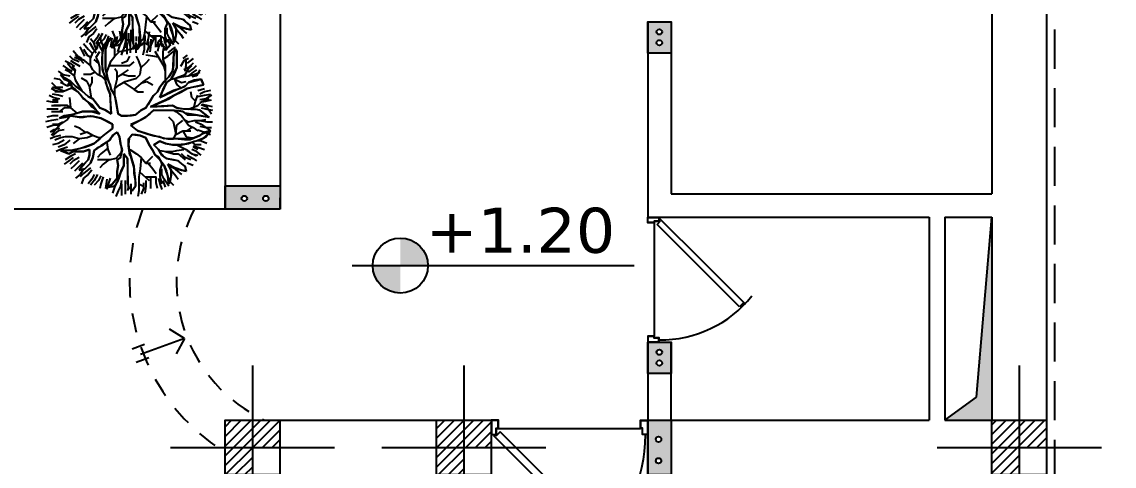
# Model space of a CAD drawing. Header units: inches. Extents: x -1482 to -895, y -39 to 122.
# Drawn here: x -1139.88 to -1132.9, y 69.95 to 72.8 of the extents above; entities that cross this region are included whole.
import ezdxf
from ezdxf.enums import TextEntityAlignment as Align

# ---------------------------------------------------------------- set-up
doc = ezdxf.new("R2010")
doc.units = ezdxf.units.IN
doc.header["$MEASUREMENT"] = 0
doc.header["$PDMODE"] = 3
doc.linetypes.add('DASHED2', pattern=[0.375, 0.25, -0.125])
doc.linetypes.add('SOLID_LINE', pattern=[0])
doc.layers.get('Defpoints').update_dxf_attribs({"lineweight": 15})
for name, color, linetype in [('axe', 150, 'Continuous'), ('fur', 22, 'Continuous'), ('GRADIANT', 251, 'Continuous')]:
    doc.layers.add(name, color=color, linetype=linetype)
doc.styles.add('COLI', font='TIMES.TTF', dxfattribs={"height": 0.25})
doc.styles.get("Standard").update_dxf_attribs({"font": 'verdana.TTF'})
doc.dimstyles.new('111', dxfattribs={"dimscale": 0, "dimtxt": 0.2, "dimasz": 0.1, "dimexe": 0.2, "dimexo": 0.5, "dimgap": 0.1, "dimtad": 1, "dimlfac": 1, "dimzin": 0, "dimdsep": 46, "dimtxsty": 'COLI', "dimblk1": 'OPEN30', "dimblk2": 'OPEN30', "dimsah": 1, "dimcen": 0, "dimse1": 1, "dimse2": 1, "dimclrd": 252, "dimclre": 1, "dimclrt": 1, "dimadec": 0, "dimazin": 0, "dimtfac": 0.5, "dimtix": 1, "dimtofl": 0, "dimtmove": 2, "dimatfit": 3, "dimldrblk": 'OPEN30', "dimfxl": 1, "dimtolj": 1, "dimtzin": 0, "dimlwd": 5, "dimarcsym": 0})

# ---------------------------------------------------------------- blocks, each defined once
blk = doc.blocks.new('DR10045K')
at = {"layer": 'fur', "color": 227}
blk.add_line((-0.0481, -0.0545), (-0.9919, -0.0545), dxfattribs=at)
at = {"layer": 'fur', "color": 227, "linetype": 'Continuous'}
for p, q in [((-0.4028, -0.4202), (-0.0603, -0.0777)), ((-0.0143, -0.1017), (-0.3678, -0.4552)), ((-0.0603, -0.0777), (-0.0314, -0.1067)), ((-0.031, -0.107), (-0.02, -0.096)), ((-0.02, -0.096), (-0.0143, -0.1017)), ((-0.7454, -0.7628), (-0.4028, -0.4202)), ((-0.3678, -0.4552), (-0.7214, -0.8088)), ((-0.716, -0.7921), (-0.7454, -0.7628)), ((-0.7271, -0.8031), (-0.716, -0.7921)), ((-0.7214, -0.8088), (-0.7271, -0.8031))]:
    blk.add_line(p, q, dxfattribs=at)
for points in [[(-0.9919, -0.0545), (-0.9919, 0), (-1.04, 0), (-1.04, -0.096), (-1.0044, -0.096), (-1.0044, -0.0545)], [(-0.0481, -0.0545), (-0.0481, 0), (0, 0), (0, -0.096), (-0.0356, -0.096), (-0.0356, -0.0545)], [(-0.9939, -0.0525), (-0.9939, -0.002), (-1.038, -0.002), (-1.038, -0.094), (-1.0064, -0.094), (-1.0064, -0.0525)], [(-0.0461, -0.0525), (-0.0461, -0.002), (-0.002, -0.002), (-0.002, -0.094), (-0.0336, -0.094), (-0.0336, -0.0525)]]:
    blk.add_lwpolyline(points, close=True, dxfattribs=at)
at = {"layer": 'fur', "color": 227}
blk.add_arc((-0.0497, -0.1055), 0.9725, 179.43894, 231.41438, dxfattribs=at)
blk = doc.blocks.new('*X10')
at = {"color": 0, "linetype": 'SOLID_LINE'}
for p, q in [((-0.943671, 2.024422), (-0.788408, 2.086501)), ((-0.788408, 2.086501), (-0.695249, 1.651947)), ((-0.105246, 1.993382), (0.090901, 2.242167)), ((0.090901, 2.242167), (0.050018, 2.024422)), ((0.46923, 2.195139), (0.531336, 2.210659)), ((0.531336, 2.055461), (0.46923, 2.195139)), ((0.531336, 2.210659), (0.655547, 2.070981)), ((0.655547, 2.070981), (0.717653, 1.915783)), ((-0.850513, 1.682986), (-0.943671, 2.024422)), ((-0.136299, 1.745065), (-0.120773, 1.915783)), ((-0.120773, 1.915783), (-0.105246, 1.993382)), ((0.018965, 1.869224), (-0.027614, 1.589868)), ((0.050018, 2.024422), (0.018965, 1.869224)), ((0.577915, 1.993382), (0.531336, 2.055461)), ((0.640021, 1.838184), (0.577915, 1.993382)), ((0.68713, 1.724685), (0.640021, 1.838184)), ((0.717653, 1.915783), (0.764232, 1.760585)), ((-0.757355, 1.589868), (-0.850513, 1.682986)), ((-0.726302, 1.527788), (-0.757355, 1.589868)), ((-0.664196, 1.372591), (-0.726302, 1.527788)), ((-0.695249, 1.651947), (-0.508932, 1.310511)), ((-0.151825, 1.465709), (-0.136299, 1.745065)), ((-0.074193, 1.527789), (-0.08972, 1.41915)), ((-0.027614, 1.589868), (-0.074193, 1.527789)), ((0.671073, 1.40363), (0.68713, 1.57844)), ((0.68713, 1.57844), (0.68713, 1.724685)), ((0.764232, 1.760585), (0.810811, 1.589868)), ((0.810811, 1.589868), (0.826338, 1.372591)), ((1.249611, 1.409696), (1.338708, 1.496749)), ((1.338708, 1.496749), (1.41634, 1.589868)), ((1.41634, 1.589868), (1.540552, 1.620907)), ((1.509499, 1.496749), (1.452104, 1.319699)), ((1.540552, 1.620907), (1.509499, 1.496749)), ((-1.688938, 1.310511), (-1.719991, 1.372591)), ((-1.719991, 1.372591), (-1.254199, 1.372591)), ((-1.533674, 1.279472), (-1.688938, 1.310511)), ((-1.266828, 1.269581), (-1.533674, 1.279472)), ((-1.161041, 1.248432), (-1.266828, 1.269581)), ((-1.254199, 1.372591), (-1.090309, 1.297199)), ((-1.005777, 1.155313), (-1.161041, 1.248432)), ((-1.090309, 1.297199), (-0.943671, 1.217393)), ((-0.943671, 1.217393), (-0.850513, 1.093234)), ((-0.446827, 0.906997), (-0.664196, 1.372591)), ((-0.508932, 1.310511), (-0.372516, 1.05648)), ((-0.229457, 1.248432), (-0.167352, 1.372591)), ((-0.217174, 1.015138), (-0.229457, 1.248432)), ((-0.167352, 1.372591), (-0.151825, 1.465709)), ((-0.08972, 1.41915), (-0.105246, 0.751799)), ((0.653381, 1.240951), (0.671073, 1.40363)), ((0.655547, 1.031155), (0.653381, 1.240951)), ((0.826338, 1.248432), (0.795285, 1.062195)), ((0.826338, 1.372591), (0.826338, 1.248432)), ((1.198971, 1.093234), (1.230024, 1.279472)), ((1.230024, 1.279472), (1.249611, 1.409696)), ((1.452104, 1.319699), (1.354235, 1.124274)), ((1.354235, 1.124274), (1.509499, 1.217393)), ((1.509499, 1.217393), (1.643348, 1.217393)), ((1.643348, 1.217393), (1.788974, 1.186353)), ((1.788974, 1.186353), (1.882132, 1.155313)), ((-0.943672, 1.093234), (-1.005777, 1.155313)), ((-0.803934, 0.969076), (-0.943672, 1.093234)), ((-0.850513, 1.093234), (-0.586564, 0.969076)), ((-0.726302, 0.906997), (-0.803934, 0.969076)), ((-0.602091, 0.844918), (-0.726302, 0.906997)), ((-0.586564, 0.969076), (-0.446827, 0.906997)), ((-0.372516, 1.05648), (-0.291417, 0.87119)), ((-0.198405, 0.65868), (-0.217174, 1.015138)), ((0.581691, 0.755292), (0.608383, 0.903463)), ((0.608383, 0.903463), (0.655547, 1.031155)), ((0.795285, 1.062195), (0.733179, 0.906997)), ((0.733179, 0.906997), (0.826338, 0.751799)), ((0.950549, 0.875957), (1.028181, 0.922517)), ((1.028181, 0.922517), (1.152392, 1.031155)), ((1.152392, 1.031155), (1.198971, 1.093234)), ((1.307656, 0.969076), (1.159614, 0.880964)), ((1.385288, 1.031155), (1.307656, 0.969076)), ((1.542101, 1.083457), (1.385288, 1.031155)), ((1.664763, 1.124274), (1.542101, 1.083457)), ((1.773448, 1.139794), (1.664763, 1.124274)), ((1.882132, 1.155313), (1.773448, 1.139794)), ((-0.498587, 0.741458), (-0.602091, 0.844918)), ((-0.369195, 0.65868), (-0.498587, 0.741458)), ((-0.294976, 0.616288), (-0.369195, 0.65868)), ((-0.167352, 0.534522), (-0.294976, 0.616288)), ((-0.291417, 0.87119), (-0.198405, 0.65868)), ((-0.105246, 0.751799), (-0.012088, 0.64316)), ((-0.012088, 0.64316), (0.084604, 0.527963)), ((0.488504, 0.433195), (0.536823, 0.59419)), ((0.536823, 0.59419), (0.581691, 0.755292)), ((0.826338, 0.627641), (0.640021, 0.534522)), ((0.826338, 0.751799), (0.888443, 0.813878)), ((0.981601, 0.720759), (0.826338, 0.627641)), ((0.888443, 0.813878), (0.950549, 0.875957)), ((1.105813, 0.782839), (0.981601, 0.720759)), ((1.159614, 0.880964), (1.105813, 0.782839)), ((-0.105246, 0.410364), (-0.167352, 0.534522)), ((-0.043141, 0.332765), (-0.105246, 0.410364)), ((0.018965, 0.255166), (-0.043141, 0.332765)), ((0.084604, 0.527963), (0.170241, 0.36899)), ((0.170241, 0.36899), (0.282144, 0.127239)), ((0.376072, 0.224126), (0.453704, 0.317245)), ((0.453704, 0.317245), (0.488504, 0.433195)), ((0.577915, 0.379324), (0.562389, 0.270686)), ((0.640021, 0.534522), (0.577915, 0.379324)), ((0.034491, 0.146527), (0.018965, 0.255166)), ((0.050018, 0.037889), (0.034491, 0.146527)), ((0.050018, -0.117309), (0.050018, 0.037889)), ((0.282144, 0.127239), (0.376072, 0.224126)), ((0.562389, 0.270686), (0.546862, 0.162047)), ((0.546862, 0.162047), (0.655161, 0.080858)), ((0.655161, 0.080858), (0.810876, 0.068928)), ((0.810876, 0.068928), (0.981601, 0.084448)), ((0.981601, 0.084448), (1.261076, 0.162047)), ((1.198971, 0.037889), (1.07476, -0.05523)), ((1.812092, 0.059742), (1.198971, 0.037889)), ((1.261076, 0.162047), (1.409065, 0.211356)), ((1.409065, 0.211356), (1.525025, 0.224126)), ((1.525025, 0.224126), (1.695816, 0.239646)), ((1.695816, 0.239646), (1.866606, 0.255166)), ((1.975291, 0.068928), (1.812092, 0.059742)), ((1.866606, 0.255166), (1.944238, 0.255166)), ((1.944238, 0.255166), (2.068449, 0.162047)), ((2.068449, 0.162047), (1.975291, 0.068928)), ((-0.483118, -0.298709), (-0.311953, -0.266629)), ((-0.311953, -0.266629), (-0.097316, -0.226401)), ((-0.097316, -0.226401), (-0.012088, -0.210428)), ((-0.012088, -0.210428), (0.050018, -0.117309)), ((0.608968, -0.179388), (0.484757, -0.241468)), ((0.484757, -0.241468), (0.531336, -0.303547)), ((0.795285, -0.148349), (0.608968, -0.179388)), ((0.968371, -0.097753), (0.795285, -0.148349)), ((1.167918, -0.148349), (0.968371, -0.097753)), ((1.07476, -0.05523), (1.385288, -0.05523)), ((1.230024, -0.241468), (1.167918, -0.148349)), ((1.385288, -0.210428), (1.230024, -0.241468)), ((1.385288, -0.05523), (1.587131, -0.148349)), ((1.540552, -0.241468), (1.385288, -0.210428)), ((1.726868, -0.241468), (1.540552, -0.241468)), ((1.587131, -0.148349), (1.726868, -0.194908)), ((1.726868, -0.194908), (1.866606, -0.256987)), ((1.882132, -0.365626), (1.726868, -0.241468)), ((1.866606, -0.256987), (1.944238, -0.303547)), ((-2.061572, -0.396665), (-1.937361, -0.489784)), ((-1.968414, -0.520824), (-2.061572, -0.396665)), ((-1.844202, -0.613943), (-1.968414, -0.520824)), ((-1.937361, -0.489784), (-1.751044, -0.551863)), ((-1.751044, -0.551863), (-1.223147, -0.551863)), ((-1.223147, -0.551863), (-1.067883, -0.520824)), ((-1.052356, -0.582903), (-1.20762, -0.629462)), ((-1.067883, -0.520824), (-0.943671, -0.489784)), ((-0.912619, -0.551863), (-1.052356, -0.582903)), ((-0.943671, -0.489784), (-0.86604, -0.458745)), ((-0.695249, -0.489784), (-0.912619, -0.551863)), ((-0.86604, -0.458745), (-0.788408, -0.427705)), ((-0.788408, -0.427705), (-0.664196, -0.396665)), ((-0.539985, -0.427705), (-0.695249, -0.489784)), ((-0.664196, -0.396665), (-0.483118, -0.298709)), ((-0.213931, -0.412185), (-0.539985, -0.427705)), ((-0.012088, -0.396665), (-0.213931, -0.412185)), ((-0.167352, -0.707061), (-0.114013, -0.57377)), ((-0.114013, -0.57377), (-0.012088, -0.396665)), ((0.189755, -0.520824), (0.112123, -0.676022)), ((0.267387, -0.365626), (0.189755, -0.520824)), ((0.391598, -0.365626), (0.267387, -0.365626)), ((0.484757, -0.489784), (0.391598, -0.365626)), ((0.624494, -0.660502), (0.484757, -0.489784)), ((0.531336, -0.303547), (0.640021, -0.396665)), ((0.640021, -0.396665), (0.723499, -0.45975)), ((0.723499, -0.45975), (0.859774, -0.680787)), ((1.975291, -0.489784), (1.882132, -0.365626)), ((1.944238, -0.303547), (1.975291, -0.489784)), ((-1.688938, -0.629462), (-1.844202, -0.613943)), ((-1.440516, -0.644982), (-1.688938, -0.629462)), ((-1.20762, -0.629462), (-1.440516, -0.644982)), ((-0.415774, -0.893299), (-0.291563, -0.80018)), ((-0.291563, -0.80018), (-0.167352, -0.707061)), ((-0.109208, -0.805459), (-0.257838, -0.918975)), ((-0.012088, -0.707061), (-0.109208, -0.805459)), ((-0.074193, -0.924338), (-0.012088, -0.707061)), ((0.112123, -0.676022), (0.065544, -0.877779)), ((0.065544, -0.877779), (0.065544, -1.048497)), ((0.698403, -0.741209), (0.624494, -0.660502)), ((0.795285, -0.862259), (0.698403, -0.741209)), ((0.826337, -0.939858), (0.795285, -0.862259)), ((0.859774, -0.680787), (0.981601, -0.862259)), ((0.981601, -0.862259), (1.167918, -0.893299)), ((-0.616372, -1.183577), (-0.47788, -1.017457)), ((-0.47788, -1.017457), (-0.415774, -0.893299)), ((-0.357332, -1.063726), (-0.47788, -1.188175)), ((-0.257838, -0.918975), (-0.357332, -1.063726)), ((-0.074193, -1.172655), (-0.074193, -0.924338)), ((-0.043141, -1.265774), (-0.074193, -1.172655)), ((0.065544, -1.048497), (0.08107, -1.265774)), ((0.888443, -1.110576), (0.826337, -0.939858)), ((0.950549, -1.358892), (0.888443, -1.110576)), ((1.105813, -0.986417), (0.950549, -0.986417)), ((0.950549, -0.986417), (1.012654, -1.141615)), ((1.012654, -1.141615), (1.012654, -1.420972)), ((1.230024, -1.017457), (1.105813, -0.986417)), ((1.167918, -0.893299), (1.323182, -0.955378)), ((1.307656, -1.095056), (1.230024, -1.017457)), ((1.447393, -1.219214), (1.307656, -1.095056)), ((1.323182, -0.955378), (1.478446, -1.110576)), ((1.478446, -1.110576), (1.509499, -1.265774)), ((-0.903369, -1.519374), (-0.757355, -1.358892)), ((-0.695249, -1.444251), (-0.803934, -1.483051)), ((-0.757355, -1.358892), (-0.616372, -1.183577)), ((-0.602091, -1.296813), (-0.695249, -1.444251)), ((-0.47788, -1.188175), (-0.602091, -1.296813)), ((0.003439, -1.420972), (-0.043141, -1.265774)), ((0.08107, -1.638249), (0.003439, -1.420972)), ((0.08107, -1.265774), (0.058037, -1.426942)), ((0.058037, -1.426942), (0.065544, -1.56065)), ((0.981601, -1.483051), (0.950549, -1.358892)), ((1.012654, -1.420972), (1.07476, -1.54513)), ((1.509499, -1.265774), (1.447393, -1.219214)), ((-0.881566, -1.51409), (-1.005777, -1.715848)), ((-1.005777, -1.715848), (-0.903369, -1.519374)), ((-0.757355, -1.576169), (-0.881566, -1.51409)), ((-0.803934, -1.483051), (-0.757355, -1.576169)), ((0.065544, -1.56065), (0.109079, -1.787361)), ((0.109079, -1.787361), (0.08107, -1.638249)), ((0.950549, -1.762407), (0.981601, -1.483051)), ((1.07476, -1.54513), (0.950549, -1.762407))]:
    blk.add_line(p, q, dxfattribs=at)
blk = doc.blocks.new('P__TREE_DECID_PLAN4')
at = {"color": 66, "linetype": 'SOLID_LINE'}
for p, q in [((-0.788408, 2.086501), (-0.943671, 2.024422)), ((-1.502622, 1.807145), (-1.378411, 1.651947)), ((-1.378411, 1.807145), (-1.254199, 1.682986)), ((-1.223147, 1.807145), (-1.316305, 1.900263)), ((-1.223147, 1.682986), (-1.316305, 1.776105)), ((-1.129988, 1.682986), (-1.223147, 1.807145)), ((-1.192094, 1.993382), (-1.03683, 1.900263)), ((-1.192094, 1.900263), (-1.129988, 1.807145)), ((-1.067883, 1.838184), (-1.129988, 1.993382)), ((-1.129988, 1.807145), (-1.03683, 1.682986)), ((-1.03683, 1.682986), (-1.067883, 1.838184)), ((-1.03683, 1.900263), (-1.005777, 1.776105)), ((-0.943671, 2.024422), (-0.912619, 1.838184)), ((-1.502622, 1.682986), (-1.440516, 1.558828)), ((-1.161041, 1.589868), (-1.316305, 1.620907)), ((-1.254199, 1.682986), (-1.192094, 1.558828)), ((-1.067883, 1.589868), (-1.223147, 1.682986)), ((-0.976853, 1.352192), (-1.067883, 1.589868)), ((-1.005777, 1.496749), (-1.03683, 1.682986)), ((-0.974724, 1.341551), (-1.005777, 1.496749)), ((-0.959198, 1.279472), (-0.850513, 1.496749)), ((-1.316305, 1.279472), (-1.161041, 1.248432)), ((-1.129988, 1.310511), (-1.254199, 1.372591)), ((-1.161041, 1.248432), (-1.005777, 1.155313)), ((-0.943671, 1.217393), (-1.129988, 1.310511)), ((-0.943671, 1.217393), (-0.974724, 1.341551)), ((-0.96406, 1.298911), (-0.788408, 1.372591)), ((-0.850513, 1.093234), (-0.943671, 1.217393)), ((-1.192094, 1.062195), (-1.316305, 1.062195)), ((-1.161041, 1.062195), (-1.285252, 1.031155)), ((-0.912619, 1.062195), (-1.192094, 1.062195)), ((-1.005777, 1.155313), (-0.881566, 1.031155)), ((-0.881566, 0.472443), (-1.005777, 0.65868)), ((-0.26051, 0.596601), (-0.167352, 0.534522)), ((0.08107, 0.534522), (-0.105246, 0.751799)), ((0.546862, 0.627641), (0.453704, 0.317245)), ((0.640021, 0.534522), (0.826338, 0.627641)), ((1.323182, 0.534522), (1.136865, 0.720759)), ((1.323182, 0.534522), (1.323182, 0.65868)), ((1.559498, 0.36775), (1.788974, 0.627641)), ((1.695816, 0.522135), (1.695816, 0.813878)), ((-1.067883, 0.379324), (-1.254199, 0.410364)), ((-0.974724, 0.286205), (-1.067883, 0.379324)), ((-0.842662, 0.428001), (-0.881566, 0.565562)), ((-0.664196, 0.224126), (-0.881566, 0.472443)), ((-0.664196, 0.224126), (-0.602091, 0.317245)), ((-0.602091, 0.317245), (-0.602091, 0.472443)), ((-0.167352, 0.534522), (-0.105246, 0.410364)), ((-0.105246, 0.410364), (0.018965, 0.255166)), ((0.29844, 0.131007), (0.08107, 0.534522)), ((0.453704, 0.317245), (0.29844, 0.131007)), ((0.546862, 0.162047), (0.577915, 0.379324)), ((0.577915, 0.379324), (0.640021, 0.534522)), ((1.07476, 0.286205), (1.167918, 0.410364)), ((1.167918, 0.410364), (1.323182, 0.534522)), ((1.167918, 0.410364), (1.478446, 0.379324)), ((1.478446, 0.379324), (1.695816, 0.348285)), ((1.695816, 0.348285), (1.882132, 0.348285)), ((1.757921, 0.348285), (1.913185, 0.348285)), ((1.788974, 0.534522), (1.944238, 0.534522)), ((1.851079, 0.472443), (2.006343, 0.472443)), ((1.882132, 0.348285), (1.944238, 0.472443)), ((1.913185, 0.348285), (2.068449, 0.348285)), ((1.944238, 0.534522), (2.130555, 0.503482)), ((2.006343, 0.472443), (2.161607, 0.410364)), ((2.068449, 0.348285), (2.223713, 0.317245)), ((-1.067883, -0.117309), (-1.192094, 0.068928)), ((-1.081568, -0.09679), (-1.03683, 0.068928)), ((-1.03683, 0.068928), (-1.03683, 0.255166)), ((-0.881566, -0.024191), (-0.974724, 0.286205)), ((-0.850513, -0.05523), (-0.664196, 0.224126)), ((0.018965, 0.255166), (0.050018, 0.037889)), ((0.050018, 0.037889), (0.050018, -0.117309)), ((0.671073, 0.068928), (0.546862, 0.162047)), ((0.85739, 0.068928), (0.671073, 0.068928)), ((1.105813, 0.099968), (0.85739, 0.068928)), ((0.950549, 0.099968), (1.07476, 0.286205)), ((1.07476, -0.05523), (1.198971, 0.037889)), ((1.136865, 0.131007), (1.105813, 0.099968)), ((1.261076, 0.162047), (1.136865, 0.131007)), ((1.198971, 0.037889), (1.385288, 0.037889)), ((1.447393, 0.224126), (1.261076, 0.162047)), ((1.385288, 0.037889), (1.509499, 0.037889)), ((1.602657, 0.224126), (1.447393, 0.224126)), ((1.509499, 0.037889), (1.695816, 0.037889)), ((1.788974, 0.255166), (1.602657, 0.224126)), ((1.695816, 0.037889), (1.851079, 0.037889)), ((1.944238, 0.255166), (1.788974, 0.255166)), ((1.851079, 0.037889), (1.975291, 0.068928)), ((1.882132, 0.131007), (2.006343, 0.131007)), ((2.068449, 0.162047), (1.944238, 0.255166)), ((1.944238, 0.068928), (2.068449, 0.037889)), ((1.975291, 0.068928), (2.068449, 0.162047)), ((2.006343, 0.131007), (2.161607, 0.131007)), ((-1.129988, -0.241468), (-1.223147, -0.303547)), ((-0.943671, -0.241468), (-1.129988, -0.241468)), ((-1.005777, -0.241468), (-1.067883, -0.117309)), ((-0.695249, -0.303547), (-0.943671, -0.241468)), ((-0.788408, -0.179388), (-0.881566, -0.024191)), ((-0.695249, -0.303547), (-0.788408, -0.179388)), ((-0.012088, -0.210428), (-0.508932, -0.303547)), ((0.050018, -0.117309), (-0.012088, -0.210428)), ((0.484757, -0.241468), (0.608968, -0.179388)), ((0.577915, -0.365626), (0.484757, -0.241468)), ((0.608968, -0.179388), (0.795285, -0.148349)), ((0.795285, -0.148349), (0.950549, -0.117309)), ((0.950549, -0.117309), (1.167918, -0.148349)), ((1.034372, -0.129279), (1.198971, -0.272507)), ((1.230024, -0.05523), (1.07476, -0.05523)), ((1.167918, -0.148349), (1.230024, -0.241468)), ((1.198971, -0.272507), (1.230024, -0.427705)), ((1.385288, -0.05523), (1.230024, -0.05523)), ((1.230024, -0.241468), (1.385288, -0.210428)), ((1.509499, -0.117309), (1.385288, -0.05523)), ((1.385288, -0.210428), (1.540552, -0.241468)), ((1.664763, -0.179388), (1.509499, -0.117309)), ((1.540552, -0.241468), (1.726868, -0.241468)), ((1.788974, -0.210428), (1.664763, -0.179388)), ((1.726868, -0.241468), (1.882132, -0.365626)), ((1.788974, -0.024191), (1.975291, -0.024191)), ((1.788974, -0.117309), (1.944238, -0.148349)), ((1.944238, -0.303547), (1.788974, -0.210428)), ((1.882132, -0.117309), (2.006343, -0.117309)), ((1.944238, -0.148349), (2.068449, -0.210428)), ((1.975291, -0.024191), (2.161607, -0.024191)), ((2.006343, -0.117309), (2.19266, -0.117309)), ((2.068449, -0.210428), (2.223713, -0.272507)), ((-1.937361, -0.489784), (-2.061572, -0.396665)), ((-2.061572, -0.396665), (-1.968414, -0.520824)), ((-1.968414, -0.520824), (-1.782097, -0.613943)), ((-1.751044, -0.551863), (-1.937361, -0.489784)), ((-1.533674, -0.551863), (-1.751044, -0.551863)), ((-1.378411, -0.551863), (-1.533674, -0.551863)), ((-1.102392, -0.527723), (-1.440516, -0.396665)), ((-1.223147, -0.551863), (-1.378411, -0.551863)), ((-1.067883, -0.520824), (-1.223147, -0.551863)), ((-1.129988, -0.613943), (-0.974724, -0.551863)), ((-0.943671, -0.489784), (-1.067883, -0.520824)), ((-0.912619, -0.551863), (-1.005777, -0.644982)), ((-0.974724, -0.551863), (-0.850513, -0.551863)), ((-0.788408, -0.427705), (-0.943671, -0.489784)), ((-0.850513, -0.551863), (-0.695249, -0.489784)), ((-0.664196, -0.396665), (-0.788408, -0.427705)), ((-0.508932, -0.303547), (-0.695249, -0.303547)), ((-0.695249, -0.489784), (-0.539985, -0.427705)), ((-0.508932, -0.303547), (-0.664196, -0.396665)), ((0.112123, -0.676022), (0.267387, -0.365626)), ((0.267387, -0.365626), (0.391598, -0.365626)), ((0.391598, -0.365626), (0.577915, -0.613943)), ((0.702126, -0.427705), (0.577915, -0.365626)), ((1.726868, -0.427705), (1.913185, -0.489784)), ((1.757921, -0.520824), (2.006343, -0.551863)), ((1.882132, -0.365626), (1.975291, -0.489784)), ((1.913185, -0.489784), (2.037396, -0.520824)), ((1.975291, -0.489784), (1.944238, -0.303547)), ((1.944238, -0.303547), (2.130555, -0.365626)), ((-1.999466, -0.676022), (-2.123677, -0.676022)), ((-1.906308, -0.862259), (-2.030519, -0.955378)), ((-1.844202, -0.613943), (-1.999466, -0.676022)), ((-1.968414, -0.76914), (-1.81315, -0.707061)), ((-1.782097, -0.76914), (-1.937361, -0.76914)), ((-1.751044, -0.80018), (-1.906308, -0.862259)), ((-1.81315, -0.707061), (-1.719991, -0.644982)), ((-1.782097, -0.613943), (-1.59578, -0.644982)), ((-1.657886, -0.893299), (-1.782097, -0.76914)), ((-1.782097, -0.893299), (-1.657886, -0.80018)), ((-1.533674, -0.80018), (-1.688938, -0.707061)), ((-1.59578, -0.644982), (-1.440516, -0.644982)), ((-1.409463, -0.738101), (-1.533674, -0.80018)), ((-1.378411, -0.738101), (-1.471569, -0.862259)), ((-1.440516, -0.644982), (-1.285252, -0.644982)), ((-1.254199, -0.707061), (-1.409463, -0.738101)), ((-1.285252, -0.644982), (-1.129988, -0.613943)), ((-1.03683, -0.707061), (-1.254199, -0.707061)), ((-1.067883, -0.76914), (-1.192094, -0.893299)), ((-1.129988, -0.83122), (-1.067883, -0.955378)), ((-1.005777, -0.644982), (-1.067883, -0.76914)), ((1.695816, -0.613943), (1.882132, -0.676022)), ((1.788974, -0.738101), (1.913185, -0.862259)), ((1.788974, -0.862259), (1.913185, -0.955378)), ((1.882132, -0.676022), (2.006343, -0.707061)), ((-1.937361, -0.986417), (-1.782097, -0.893299)), ((-1.906308, -1.141615), (-1.751044, -1.017457)), ((-1.688938, -1.172655), (-1.81315, -1.234734)), ((-1.751044, -1.017457), (-1.657886, -0.924338)), ((-1.751044, -1.141615), (-1.59578, -1.048497)), ((-1.564727, -1.110576), (-1.688938, -1.172655)), ((-1.502622, -0.955378), (-1.657886, -0.893299)), ((-1.59578, -1.048497), (-1.533674, -0.955378)), ((-1.316305, -0.955378), (-1.502622, -0.955378)), ((-1.440516, -1.110576), (-1.502622, -1.234734)), ((-1.471569, -1.234734), (-1.378411, -1.141615)), ((-1.316305, -0.955378), (-1.440516, -1.110576)), ((-1.192094, -0.893299), (-1.316305, -0.955378)), ((-1.067883, -0.955378), (-1.067883, -1.141615)), ((-1.005777, -0.924338), (-0.850513, -0.924338)), ((-0.881566, -1.048497), (-0.974724, -1.203694)), ((-0.757355, -0.986417), (-0.881566, -1.048497)), ((-0.850513, -0.924338), (-0.726302, -0.986417)), ((-0.602091, -0.955378), (-0.757355, -0.986417)), ((1.726868, -1.141615), (1.882132, -1.203694)), ((1.757921, -0.924338), (1.882132, -1.017457)), ((-1.719991, -1.420972), (-1.564727, -1.296813)), ((-1.502622, -1.234734), (-1.59578, -1.358892)), ((-1.564727, -1.296813), (-1.502622, -1.203694)), ((-1.471569, -1.420972), (-1.564727, -1.51409)), ((-1.533674, -1.389932), (-1.471569, -1.234734)), ((-1.409463, -1.265774), (-1.471569, -1.420972)), ((-1.378411, -1.389932), (-1.440516, -1.483051)), ((-1.285252, -1.234734), (-1.378411, -1.389932)), ((-1.378411, -1.51409), (-1.285252, -1.389932)), ((-1.378411, -1.576169), (-1.223147, -1.452011)), ((-1.192094, -1.358892), (-1.285252, -1.452011)), ((-1.223147, -1.452011), (-1.161041, -1.358892)), ((-1.223147, -1.576169), (-1.161041, -1.452011)), ((-1.03683, -1.389932), (-1.192094, -1.358892)), ((-1.03683, -1.389932), (-1.129988, -1.51409)), ((-0.912619, -1.358892), (-1.03683, -1.389932)), ((-0.616372, -1.183577), (-0.912619, -1.358892)), ((-0.757355, -1.358892), (-0.881566, -1.483051)), ((-0.881566, -1.51409), (-0.726302, -1.452011)), ((-0.633144, -1.203694), (-0.757355, -1.358892)), ((-0.726302, -1.452011), (-0.664196, -1.358892)), ((-0.695249, -1.405452), (-0.695249, -1.483051)), ((-1.440516, -1.638249), (-1.378411, -1.51409)), ((-1.316305, -1.700328), (-1.223147, -1.576169)), ((-1.129988, -1.51409), (-1.192094, -1.638249)), ((-1.161041, -1.824486), (-1.067883, -1.700328)), ((-1.067883, -1.700328), (-1.03683, -1.51409)), ((-0.974724, -1.638249), (-1.067883, -1.762407)), ((-1.067883, -1.762407), (-0.943671, -1.669288)), ((-0.881566, -1.483051), (-0.974724, -1.638249)), ((-0.943671, -1.669288), (-0.881566, -1.51409)), ((-0.943671, -1.793446), (-0.850513, -1.700328)), ((-0.757355, -1.576169), (-0.850513, -1.762407)), ((-0.726302, -1.886565), (-0.726302, -1.700328)), ((-0.695249, -1.483051), (-0.602091, -1.700328)), ((-0.974724, -1.948644), (-0.943671, -1.793446)), ((-0.850513, -2.010723), (-0.726302, -1.886565)), ((-0.664196, -1.793446), (-0.726302, -1.979684)), ((-0.633144, -1.917605), (-0.695249, -2.010723))]:
    blk.add_line(p, q, dxfattribs=at)
at = {"color": 44, "linetype": 'SOLID_LINE'}
for p, q in [((-0.757355, 1.931303), (-0.788408, 2.086501)), ((-0.633144, 1.931303), (-0.695249, 2.117541)), ((-0.633144, 2.272738), (-0.602091, 2.117541)), ((-0.602091, 2.117541), (-0.539985, 1.993382)), ((-0.508932, 2.117541), (-0.539985, 2.272738)), ((-0.508932, 2.303778), (-0.415774, 2.14858)), ((-0.47788, 1.931303), (-0.508932, 2.117541)), ((-0.353668, 2.055461), (-0.415774, 2.241699)), ((-0.415774, 2.14858), (-0.384721, 1.993382)), ((-0.353668, 2.14858), (-0.384721, 2.303778)), ((-0.322616, 1.993382), (-0.353668, 2.14858)), ((-0.229457, 2.17962), (-0.26051, 2.055461)), ((-0.26051, 2.024422), (-0.198405, 2.17962)), ((-0.198405, 2.334818), (-0.229457, 2.17962)), ((-0.198405, 2.17962), (-0.012088, 2.303778)), ((-0.167352, 2.024422), (-0.136299, 2.17962)), ((-0.136299, 2.17962), (-0.105246, 2.334818)), ((-0.012088, 2.117541), (-0.105246, 1.993382)), ((0.08107, 2.241699), (-0.012088, 2.117541)), ((0.050018, 2.024422), (0.08107, 2.241699)), ((0.174229, 1.993382), (0.143176, 2.14858)), ((0.174229, 1.993382), (0.205282, 2.17962)), ((0.205282, 2.17962), (0.205282, 2.334818)), ((0.267387, 2.024422), (0.360546, 2.14858)), ((0.329493, 1.993382), (0.360546, 2.14858)), ((0.360546, 2.14858), (0.360546, 2.303778)), ((0.360546, 2.14858), (0.453704, 2.272738)), ((0.422651, 1.931303), (0.484757, 2.117541)), ((0.608968, 2.14858), (0.453704, 2.272738)), ((0.453704, 2.272738), (0.484757, 2.117541)), ((0.484757, 2.117541), (0.546862, 2.272738)), ((0.484757, 2.117541), (0.577915, 1.993382)), ((0.702126, 1.993382), (0.608968, 2.14858)), ((0.795285, 2.17962), (0.733179, 2.024422)), ((0.888443, 1.931303), (0.950549, 2.117541)), ((-0.912619, 1.838184), (-0.850513, 1.682986)), ((-0.726302, 1.776105), (-0.757355, 1.931303)), ((-0.695249, 1.651947), (-0.726302, 1.776105)), ((-0.446827, 1.776105), (-0.602091, 1.745066)), ((-0.353668, 1.869224), (-0.508932, 1.931303)), ((-0.353668, 1.869224), (-0.446827, 1.776105)), ((-0.229457, 1.931303), (-0.353668, 2.055461)), ((-0.198405, 1.838184), (-0.353668, 1.869224)), ((-0.136299, 1.682986), (-0.229457, 1.931303)), ((-0.105246, 1.993382), (-0.136299, 1.838184)), ((-0.136299, 1.838184), (-0.136299, 1.651947)), ((0.018965, 1.869224), (0.050018, 2.024422)), ((0.018965, 1.651947), (0.018965, 1.869224)), ((0.174229, 1.838184), (0.174229, 1.993382)), ((0.205282, 1.682986), (0.174229, 1.838184)), ((0.205282, 1.869224), (0.267387, 2.024422)), ((0.29844, 1.682986), (0.360546, 1.807145)), ((0.360546, 1.807145), (0.453704, 1.931303)), ((0.453704, 1.651947), (0.360546, 1.776105)), ((0.577915, 1.993382), (0.640021, 1.838184)), ((0.608968, 1.620907), (0.640021, 1.776105)), ((0.640021, 1.838184), (0.671073, 1.682986)), ((0.733179, 1.838184), (0.702126, 1.993382)), ((0.733179, 2.024422), (0.717653, 1.915783)), ((0.795285, 1.682986), (0.733179, 1.838184)), ((0.826338, 1.869224), (0.754576, 1.784714)), ((0.826338, 2.024422), (0.826338, 1.869224)), ((0.85739, 1.807145), (0.888443, 1.931303)), ((0.950549, 1.931303), (0.888443, 1.807145)), ((1.012654, 1.900263), (0.950549, 1.776105)), ((0.950549, 1.620907), (1.07476, 1.776105)), ((1.07476, 1.776105), (0.981601, 1.651947)), ((1.105813, 2.024422), (1.012654, 1.900263)), ((1.07476, 1.776105), (1.105813, 1.931303)), ((1.136865, 1.900263), (1.07476, 1.776105)), ((1.105813, 1.651947), (1.198971, 1.807145)), ((1.198971, 1.807145), (1.261076, 1.900263)), ((1.385288, 1.807145), (1.323182, 1.651947)), ((-1.59578, 1.651947), (-1.502622, 1.527789)), ((-1.316305, 1.620907), (-1.502622, 1.620907)), ((-1.440516, 1.558828), (-1.285252, 1.465709)), ((-0.850513, 1.496749), (-0.881566, 1.620907)), ((-0.850513, 1.682986), (-0.757355, 1.589868)), ((-0.788408, 1.372591), (-0.695249, 1.496749)), ((-0.757355, 1.589868), (-0.695249, 1.465709)), ((-0.602091, 1.496749), (-0.695249, 1.651947)), ((-0.508932, 1.310511), (-0.602091, 1.496749)), ((-0.136299, 1.558828), (-0.167352, 1.372591)), ((-0.136299, 1.651947), (-0.136299, 1.558828)), ((-0.105246, 1.310511), (-0.074193, 1.527789)), ((-0.074193, 1.527789), (0.018965, 1.651947)), ((-0.074193, 1.341551), (0.050018, 1.496749)), ((0.050018, 1.496749), (0.174229, 1.589868)), ((0.143176, 1.558828), (0.205282, 1.682986)), ((0.174229, 1.589868), (0.29844, 1.682986)), ((0.29844, 1.372591), (0.174229, 1.527789)), ((0.453704, 1.527789), (0.453704, 1.745066)), ((0.453704, 1.527789), (0.608968, 1.620907)), ((0.546862, 1.341551), (0.453704, 1.527789)), ((0.671073, 1.682986), (0.671073, 1.558828)), ((0.671073, 1.558828), (0.671073, 1.40363)), ((0.826338, 1.496749), (0.795285, 1.682986)), ((0.826338, 1.372591), (0.950549, 1.620907)), ((0.826338, 1.248432), (0.826338, 1.496749)), ((0.981601, 1.372591), (0.950549, 1.558828)), ((1.167918, 1.589868), (1.07476, 1.496749)), ((1.07476, 1.40363), (1.230024, 1.589868)), ((1.230024, 1.745066), (1.167918, 1.589868)), ((1.41634, 1.589868), (1.261076, 1.40363)), ((1.540552, 1.620907), (1.41634, 1.589868)), ((1.447393, 1.279472), (1.509499, 1.496749)), ((1.447393, 1.279472), (1.63371, 1.496749)), ((1.509499, 1.496749), (1.540552, 1.620907)), ((-1.968414, 1.217393), (-1.81315, 1.155313)), ((-1.81315, 1.310511), (-1.688938, 1.310511)), ((-1.782097, 1.279472), (-1.657886, 1.124274)), ((-1.688938, 1.279472), (-1.751044, 1.372591)), ((-1.533674, 1.372591), (-1.719991, 1.372591)), ((-1.688938, 1.310511), (-1.533674, 1.279472)), ((-1.564727, 1.124274), (-1.688938, 1.279472)), ((-1.409463, 1.372591), (-1.533674, 1.372591)), ((-1.533674, 1.279472), (-1.316305, 1.279472)), ((-1.254199, 1.372591), (-1.409463, 1.372591)), ((-0.695249, 1.465709), (-0.633144, 1.279472)), ((-0.633144, 1.279472), (-0.446827, 0.906997)), ((-0.415774, 1.155313), (-0.508932, 1.310511)), ((-0.167352, 1.372591), (-0.229457, 1.248432)), ((-0.229457, 1.248432), (-0.198405, 0.65868)), ((-0.105246, 1.279472), (-0.074193, 1.341551)), ((-0.105246, 1.124274), (-0.105246, 1.310511)), ((0.205282, 1.279472), (0.08107, 1.155313)), ((0.543739, 1.347796), (0.205282, 1.279472)), ((0.546862, 1.341551), (0.29844, 1.372591)), ((0.671073, 1.279472), (0.546862, 1.341551)), ((0.671073, 1.40363), (0.671073, 1.248432)), ((0.671073, 1.124274), (0.671073, 1.279472)), ((0.671073, 1.248432), (0.671073, 1.093234)), ((0.795285, 1.062195), (0.826338, 1.248432)), ((1.012654, 1.248432), (0.981601, 1.372591)), ((1.012654, 1.062195), (1.07476, 1.279472)), ((1.012654, 1.093234), (1.012654, 1.248432)), ((1.07476, 1.279472), (1.07476, 1.40363)), ((1.230024, 1.279472), (1.198971, 1.093234)), ((1.261076, 1.40363), (1.230024, 1.279472)), ((1.354235, 1.124274), (1.447393, 1.279472)), ((1.509499, 1.217393), (1.354235, 1.124274)), ((1.509499, 1.217393), (1.664763, 1.341551)), ((1.695816, 1.217393), (1.509499, 1.217393)), ((1.664763, 1.341551), (1.757921, 1.40363)), ((1.882132, 1.155313), (1.695816, 1.217393)), ((1.788974, 1.155313), (1.913185, 1.279472)), ((-1.968414, 0.875957), (-2.092625, 1.000116)), ((-2.030519, 1.093234), (-1.906308, 1.031155)), ((-1.844202, 1.031155), (-1.968414, 0.906997)), ((-1.968414, 0.969076), (-1.81315, 0.875957)), ((-1.844202, 1.093234), (-1.719991, 1.031155)), ((-1.688938, 1.000116), (-1.844202, 1.031155)), ((-1.81315, 1.155313), (-1.719991, 1.062195)), ((-1.285252, 1.031155), (-1.688938, 0.782839)), ((-1.471569, 1.000116), (-1.688938, 1.000116)), ((-1.502622, 1.031155), (-1.564727, 1.124274)), ((-1.316305, 1.062195), (-1.471569, 1.000116)), ((-0.881566, 1.031155), (-0.726302, 0.906997)), ((-0.726302, 1.031155), (-0.850513, 1.093234)), ((-0.446827, 0.906997), (-0.726302, 1.031155)), ((-0.726302, 0.906997), (-0.602091, 0.844918)), ((-0.198405, 0.65868), (-0.415774, 1.155313)), ((-0.105246, 0.751799), (-0.105246, 1.124274)), ((0.640021, 0.969076), (0.546862, 0.627641)), ((0.671073, 1.093234), (0.640021, 0.969076)), ((0.733179, 0.906997), (0.795285, 1.062195)), ((0.826338, 0.751799), (0.733179, 0.906997)), ((1.105813, 0.969076), (0.950549, 0.875957)), ((0.981601, 0.906997), (1.012654, 1.093234)), ((1.198971, 1.093234), (1.105813, 0.969076)), ((1.105813, 0.782839), (1.230024, 0.906997)), ((1.230024, 0.906997), (1.385288, 1.031155)), ((1.2462, 0.919932), (1.354235, 0.969076)), ((1.354235, 0.969076), (1.509499, 0.906997)), ((1.385288, 1.031155), (1.540552, 1.093234)), ((1.63371, 0.969076), (1.478446, 0.969076)), ((1.509499, 0.906997), (1.695816, 0.906997)), ((1.540552, 1.093234), (1.788974, 1.155313)), ((1.757921, 1.031155), (1.63371, 0.969076)), ((1.664763, 1.124274), (1.882132, 1.155313)), ((1.695816, 0.906997), (1.882132, 0.969076)), ((1.726868, 0.875957), (1.882132, 0.906997)), ((1.944238, 1.155313), (1.757921, 1.031155)), ((1.975291, 1.062195), (1.788974, 1.000116)), ((1.882132, 0.906997), (2.037396, 0.969076)), ((-2.216836, 0.627641), (-2.030519, 0.596601)), ((-2.123677, 0.782839), (-1.844202, 0.65868)), ((-2.030519, 0.596601), (-1.906308, 0.565562)), ((-1.81315, 0.844918), (-1.968414, 0.875957)), ((-1.81315, 0.875957), (-1.688938, 0.844918)), ((-1.564727, 0.720759), (-1.59578, 0.534522)), ((-1.533674, 0.875957), (-1.564727, 0.720759)), ((-1.471569, 0.627641), (-1.378411, 0.534522)), ((-0.881566, 0.565562), (-0.788408, 0.720759)), ((-0.602091, 0.844918), (-0.47788, 0.720759)), ((-0.47788, 0.720759), (-0.26051, 0.596601)), ((0.950549, 0.875957), (0.826338, 0.751799)), ((0.826338, 0.627641), (0.981601, 0.720759)), ((0.981601, 0.720759), (1.105813, 0.782839)), ((1.323182, 0.596601), (1.478446, 0.720759)), ((1.478446, 0.720759), (1.602657, 0.813878)), ((1.851079, 0.813878), (1.695816, 0.813878)), ((1.695816, 0.65868), (2.006343, 0.65868)), ((2.006343, 0.844918), (1.851079, 0.813878)), ((-2.030519, 0.472443), (-2.185783, 0.503482)), ((-2.123677, 0.503482), (-1.968414, 0.503482)), ((-2.092625, 0.348285), (-1.968414, 0.348285)), ((-1.906308, 0.348285), (-2.030519, 0.472443)), ((-1.968414, 0.503482), (-1.844202, 0.410364)), ((-1.968414, 0.348285), (-1.81315, 0.348285)), ((-1.782097, 0.255166), (-1.906308, 0.348285)), ((-1.440516, 0.348285), (-1.564727, 0.286205)), ((-1.254199, 0.410364), (-1.440516, 0.348285)), ((-1.378411, 0.534522), (-1.254199, 0.410364)), ((-2.278941, 0.131007), (-2.092625, 0.131007)), ((-2.278941, 0.006849), (-2.123677, 0.006849)), ((-2.185783, 0.068928), (-1.999466, 0.068928)), ((-2.185783, -0.05523), (-1.937361, 0.006849)), ((-2.123677, 0.006849), (-1.968414, 0.006849)), ((-1.999466, 0.006849), (-2.123677, 0.006849)), ((-1.968414, 0.286205), (-2.092625, 0.286205)), ((-2.092625, 0.131007), (-1.968414, 0.131007)), ((-1.999466, 0.068928), (-1.844202, 0.099968)), ((-1.751044, -0.05523), (-1.999466, 0.006849)), ((-1.937361, 0.006849), (-1.782097, -0.024191)), ((-1.751044, 0.099968), (-1.782097, 0.255166)), ((-1.719991, -0.024191), (-1.751044, 0.099968)), ((-1.440516, 0.037889), (-1.564727, 0.099968)), ((-1.378411, -0.117309), (-1.440516, 0.037889)), ((-1.316305, 0.099968), (-1.409463, 0.224126)), ((-1.316305, -0.446329), (-1.316305, 0.099968)), ((-2.247889, -0.179388), (-2.092625, -0.148349)), ((-2.092625, -0.148349), (-1.968414, -0.148349)), ((-2.092625, -0.241468), (-1.883018, -0.272507)), ((-1.937361, -0.272507), (-2.092625, -0.303547)), ((-1.828676, -0.334586), (-1.937361, -0.210428)), ((-1.688938, -0.179388), (-1.719991, -0.024191)), ((-1.564727, -0.303547), (-1.688938, -0.179388)), ((-2.092625, -0.303547), (-2.247889, -0.365626)), ((-1.751044, -0.303547), (-1.906308, -0.365626)), ((-1.564727, -0.303547), (-1.751044, -0.303547)), ((-1.440516, -0.396665), (-1.564727, -0.303547)), ((-0.539985, -0.427705), (-0.415774, -0.427705)), ((-0.415774, -0.427705), (-0.012088, -0.396665)), ((-0.105246, -0.551863), (-0.167352, -0.707061)), ((-0.012088, -0.396665), (-0.105246, -0.551863)), ((0.826338, -0.613943), (0.702126, -0.427705)), ((0.764232, -0.520824), (0.950549, -0.489784)), ((0.922235, -0.494501), (1.07476, -0.676022)), ((0.950549, -0.489784), (1.105813, -0.427705)), ((1.230024, -0.427705), (1.230024, -0.644982)), ((1.230024, -0.458745), (1.354235, -0.613943)), ((-0.167352, -0.707061), (-0.415774, -0.893299)), ((-0.198405, -0.924338), (-0.105246, -0.80018)), ((-0.105246, -0.80018), (-0.012088, -0.707061)), ((-0.012088, -0.707061), (-0.074193, -0.862259)), ((-0.074193, -0.862259), (-0.074193, -0.986417)), ((0.050018, -0.955378), (0.08107, -0.80018)), ((0.08107, -0.80018), (0.112123, -0.676022)), ((0.577915, -0.613943), (0.671073, -0.707061)), ((0.640021, -0.738101), (0.577915, -0.893299)), ((0.640021, -0.676022), (0.640021, -0.738101)), ((0.671073, -0.707061), (0.795285, -0.862259)), ((0.795285, -0.862259), (0.85739, -1.017457)), ((0.888443, -0.738101), (0.826338, -0.613943)), ((0.981601, -0.862259), (0.888443, -0.738101)), ((1.167918, -0.893299), (0.981601, -0.862259)), ((1.07476, -0.676022), (1.167918, -0.76914)), ((1.230024, -0.644982), (1.230024, -0.76914)), ((1.354235, -0.613943), (1.447393, -0.707061)), ((1.63371, -0.76914), (1.788974, -0.862259)), ((1.63371, -0.862259), (1.757921, -0.924338)), ((1.664763, -0.676022), (1.788974, -0.738101)), ((-0.47788, -1.017457), (-0.633144, -1.203694)), ((-0.434729, -0.931192), (-0.602091, -0.955378)), ((-0.539985, -1.234734), (-0.415774, -1.141615)), ((-0.415774, -0.893299), (-0.47788, -1.017457)), ((-0.415774, -1.141615), (-0.322616, -1.017457)), ((-0.322616, -1.017457), (-0.198405, -0.924338)), ((-0.074193, -0.986417), (-0.074193, -1.172655)), ((-0.074193, -1.172655), (-0.012088, -1.358892)), ((0.08107, -1.141615), (0.050018, -0.955378)), ((0.08107, -1.265774), (0.08107, -1.141615)), ((0.496874, -1.084833), (0.391598, -1.234734)), ((0.577915, -0.893299), (0.484757, -1.048497)), ((0.484757, -1.048497), (0.546862, -1.234734)), ((0.577915, -0.893299), (0.640021, -1.048497)), ((0.640021, -1.048497), (0.671073, -1.265774)), ((0.85739, -1.017457), (0.919496, -1.203694)), ((1.012654, -1.141615), (0.950549, -0.986417)), ((0.950549, -0.986417), (1.105813, -0.986417)), ((1.012654, -1.265774), (1.012654, -1.141615)), ((1.105813, -0.986417), (1.230024, -1.017457)), ((1.323182, -0.955378), (1.167918, -0.893299)), ((1.230024, -1.017457), (1.385288, -1.172655)), ((1.478446, -1.110576), (1.323182, -0.955378)), ((1.323182, -1.172655), (1.41634, -1.265774)), ((1.385288, -1.172655), (1.509499, -1.265774)), ((1.447393, -0.955378), (1.602657, -1.141615)), ((1.509499, -1.265774), (1.478446, -1.110576)), ((1.478446, -1.141615), (1.63371, -1.234734)), ((1.509499, -0.924338), (1.63371, -1.017457)), ((1.602657, -1.141615), (1.695816, -1.234734)), ((1.63371, -1.017457), (1.726868, -1.141615)), ((-0.664196, -1.358892), (-0.539985, -1.234734)), ((-0.027491, -1.312702), (-0.167352, -1.483051)), ((-0.012088, -1.358892), (0.018965, -1.483051)), ((0.050018, -1.483051), (0.08107, -1.265774)), ((0.391598, -1.234734), (0.329493, -1.389932)), ((0.671073, -1.265774), (0.608968, -1.452011)), ((0.608968, -1.452011), (0.608968, -1.638249)), ((0.671073, -1.265774), (0.795285, -1.420972)), ((0.919496, -1.203694), (0.950549, -1.358892)), ((0.950549, -1.358892), (0.981601, -1.483051)), ((1.012654, -1.420972), (1.012654, -1.265774)), ((1.07476, -1.54513), (1.012654, -1.420972)), ((1.07476, -1.358892), (1.136865, -1.483051)), ((1.167918, -1.265774), (1.261076, -1.420972)), ((1.167918, -1.420972), (1.261076, -1.54513)), ((1.261076, -1.265774), (1.385288, -1.389932)), ((1.261076, -1.420972), (1.354235, -1.51409)), ((1.385288, -1.389932), (1.478446, -1.483051)), ((1.41634, -1.265774), (1.540552, -1.389932)), ((1.63371, -1.234734), (1.726868, -1.358892)), ((-0.616046, -1.673123), (-0.664196, -1.793446)), ((-0.602091, -1.762407), (-0.633144, -1.917605)), ((-0.602091, -1.700328), (-0.602091, -1.917605)), ((-0.47788, -1.700328), (-0.508932, -1.824486)), ((-0.167352, -1.483051), (-0.446827, -1.51409)), ((-0.167352, -1.483051), (-0.229457, -1.576169)), ((-0.229457, -1.576169), (-0.229457, -1.793446)), ((-0.229457, -1.917605), (-0.229457, -1.762407)), ((-0.167352, -1.483051), (-0.167352, -1.669288)), ((-0.167352, -1.669288), (-0.074193, -1.793446)), ((-0.074193, -1.886565), (-0.074193, -1.700328)), ((0.018965, -1.483051), (0.050018, -1.669288)), ((0.018965, -1.483051), (0.143176, -1.576169)), ((0.08107, -1.638249), (0.050018, -1.483051)), ((0.050018, -1.669288), (0.112123, -1.793446)), ((0.112123, -1.793446), (0.08107, -1.638249)), ((0.143176, -1.576169), (0.267387, -1.762407)), ((0.267387, -1.824486), (0.205282, -1.700328)), ((0.267387, -1.762407), (0.453704, -1.917605)), ((0.422651, -1.669288), (0.453704, -1.824486)), ((0.577915, -1.762407), (0.608968, -1.917605)), ((0.608968, -1.638249), (0.640021, -1.762407)), ((0.640021, -1.762407), (0.702126, -1.917605)), ((0.702126, -1.51409), (0.826338, -1.669288)), ((0.702126, -1.669288), (0.795285, -1.824486)), ((0.826338, -1.669288), (0.888443, -1.824486)), ((0.888443, -1.576169), (0.950549, -1.762407)), ((0.950549, -1.762407), (1.012654, -1.886565)), ((0.981601, -1.483051), (0.981601, -1.638249)), ((0.981601, -1.762407), (1.07476, -1.54513)), ((0.981601, -1.638249), (0.981601, -1.762407)), ((1.136865, -1.483051), (1.230024, -1.638249)), ((1.261076, -1.54513), (1.354235, -1.669288)), ((-0.508932, -1.824486), (-0.539985, -1.979684)), ((-0.508932, -2.072803), (-0.446827, -1.948644)), ((-0.446827, -1.948644), (-0.415774, -1.793446)), ((-0.384721, -1.979684), (-0.384721, -1.824486)), ((-0.322616, -1.979684), (-0.353668, -2.134882)), ((-0.322616, -1.824486), (-0.322616, -1.979684)), ((-0.229457, -1.793446), (-0.229457, -1.948644)), ((-0.229457, -2.010723), (-0.229457, -1.917605)), ((-0.136299, -1.824486), (-0.136299, -1.979684)), ((-0.136299, -1.979684), (-0.136299, -2.134882)), ((-0.074193, -2.010723), (-0.074193, -1.886565)), ((0.050018, -1.824486), (0.050018, -1.979684)), ((0.050018, -1.979684), (0.08107, -2.134882)), ((0.143176, -1.824486), (0.174229, -2.010723)), ((0.174229, -2.010723), (0.205282, -2.165921)), ((0.267387, -1.979684), (0.267387, -1.824486)), ((0.29844, -1.793446), (0.29844, -1.948644)), ((0.29844, -1.948644), (0.360546, -2.134882)), ((0.391598, -1.793446), (0.422651, -1.948644)), ((0.422651, -1.948644), (0.484757, -2.041763)), ((0.453704, -1.824486), (0.577915, -1.979684)), ((0.453704, -1.917605), (0.577915, -2.010723)), ((0.608968, -1.917605), (0.671073, -2.041763)), ((0.795285, -1.824486), (0.826338, -1.979684))]:
    blk.add_line(p, q, dxfattribs=at)
at = {"color": 66}
blk.add_blockref('*X10', (0, 0), dxfattribs=at)
blk = doc.blocks.new('A$C3F8B090B')
h = blk.add_hatch(color=1)
h.paths.add_polyline_path([(0, 0), (0.15, 0), (0.15, 0.35), (0, 0.35)])
h.paths.add_polyline_path([(0.0977, 0.122, -1), (0.063, 0.122, -1)], flags=16)
h.paths.add_polyline_path([(0.0977, 0.2594, -1), (0.063, 0.2594, -1)], flags=16)
at = {"color": 1}
blk.add_lwpolyline([(0.15, 0.35), (0.15, 0), (0, 0), (0, 0.35)], close=True, dxfattribs=at)
for centre in [(0.0803, 0.2594), (0.0803, 0.122)]:
    blk.add_circle(centre, 0.0174, dxfattribs=at)
blk = doc.blocks.new('A$C78557366')
at = {"layer": 'GRADIANT', "ltscale": 0.3}
h = blk.add_hatch(dxfattribs=at)
h.set_pattern_fill('ANSI31', color=256, scale=0.2)
h.paths.add_polyline_path([(-0.1, 0), (0, 0), (0, 0.1), (-0.1, 0.1)], flags=16)
h.paths.add_polyline_path([(0.1, 0), (0.1, 0.1), (-0.1, 0.1), (-0.1, 0)], flags=17)
h.paths.add_polyline_path([(0, -0.1), (0.1, -0.1), (0.1, 0.1), (0, 0.1)])
h.paths.add_polyline_path([(0.1, -0.1), (0.1, 0.1), (-0.1, 0.1), (-0.1, -0.1)])
at = {"layer": 'axe', "ltscale": 0.3}
for p, q in [((0, 0.3), (0, -0.3)), ((-0.3, 0), (0.3, 0))]:
    blk.add_line(p, q, dxfattribs=at)
blk.add_lwpolyline([(0.1, 0.1), (-0.1, 0.1), (-0.1, -0.1), (0.1, -0.1)], close=True, dxfattribs=at)
blk = doc.blocks.new('A$C14EE399E')
h = blk.add_hatch(color=1)
h.dxf.hatch_style = 1
h.paths.add_polyline_path([(0, 0.15), (0, 0), (0.2, 0), (0.2, 0.15)])
h.paths.add_polyline_path([(0.0836, 0.0753, -1), (0.0489, 0.0753, -1)], flags=16)
h.paths.add_polyline_path([(0.1527, 0.0753, -1), (0.118, 0.0753, -1)], flags=16)
at = {"color": 1}
blk.add_lwpolyline([(0, 0.15), (0.2, 0.15), (0.2, 0), (0, 0)], close=True, dxfattribs=at)
for centre in [(0.0662, 0.0753), (0.1353, 0.0753)]:
    blk.add_circle(centre, 0.0174, dxfattribs=at)
blk = doc.blocks.new('_Open30')
at = {"color": 0, "linetype": 'ByBlock', "lineweight": -2}
for p, q in [((-1, 0.268), (0, 0)), ((0, 0), (-1, -0.268)), ((0, 0), (-1, 0))]:
    blk.add_line(p, q, dxfattribs=at)
blk = doc.blocks.new('*D386')
at = {"color": 252, "lineweight": 5, "ltscale": 0.3, "transparency": 16777216}
blk.add_line((-1132.1568, 80.8979), (-1132.1568, 51.0979), dxfattribs=at)
at = {"layer": 'Defpoints', "color": 0, "ltscale": 0.3, "transparency": 16777216}
for p in [(-1133.2837, 80.9979), (-1133.3337, 50.9979), (-1132.1568, 50.9979)]:
    blk.add_point(p, dxfattribs=at)
at = {"color": 252, "lineweight": 5, "ltscale": 0.3, "transparency": 16777216, "xscale": 0.1, "yscale": 0.1, "zscale": 0.1}
for p, rotation in [((-1132.1568, 80.9979), 90), ((-1132.1568, 50.9979), 270)]:
    blk.add_blockref('_Open30', p, dxfattribs=dict(at, rotation=rotation))
at = {"color": 1, "ltscale": 0.3, "transparency": 16777216, "insert": (-1132.3843, 65.9979), "char_height": 0.25, "attachment_point": 5, "rotation": 90, "style": 'COLI'}
blk.add_mtext('\\A1;30.00', dxfattribs=at)

msp = doc.modelspace()

# ---------------------------------------------------------------- hatches: boundary and pattern name
at = {"ltscale": 0.3}
msp.add_hatch(color=256, dxfattribs=at).paths.add_polyline_path([(-1133.6837, 71.5479), (-1133.7822, 70.3951), (-1133.9837, 70.2479), (-1133.6837, 70.2479)])
at = {"layer": 'fur'}
h = msp.add_hatch(color=156, dxfattribs=at)
edge = h.paths.add_edge_path()
edge.add_arc((-1137.4647, 71.2376), 0.1764, 0, 90)
edge.add_line((-1137.4647, 71.414), (-1137.4647, 71.2376))
edge.add_line((-1137.4647, 71.2376), (-1137.2883, 71.2376))
edge = h.paths.add_edge_path()
edge.add_arc((-1137.4647, 71.2376), 0.1764, 180, 270)
edge.add_line((-1137.4647, 71.0612), (-1137.4647, 71.2376))
edge.add_line((-1137.4647, 71.2376), (-1137.6411, 71.2376))

# ---------------------------------------------------------------- linework, layer by layer
at = {"color": 251, "linetype": 'DASHED2'}
msp.add_line((-1133.2837, 80.9979), (-1133.2837, 62.9979), dxfattribs=at)
at = {"ltscale": 0.3}
for p, q in [((-1133.3337, 78.9479), (-1133.3337, 62.9979)), ((-1138.2337, 73.9479), (-1138.2337, 71.5979)), ((-1138.5837, 73.5979), (-1138.5837, 71.5979)), ((-1133.6837, 73.5979), (-1133.6837, 71.6979)), ((-1135.8837, 72.7979), (-1135.8837, 71.5479)), ((-1135.8837, 72.7979), (-1135.7337, 72.7979)), ((-1135.7337, 72.7979), (-1135.7337, 71.6979)), ((-1135.7337, 71.6979), (-1133.6837, 71.6979)), ((-1138.2337, 71.5979), (-1140.2337, 71.5979)), ((-1135.8837, 71.5479), (-1134.0837, 71.5479)), ((-1134.0837, 71.5479), (-1134.0837, 70.2479)), ((-1133.9837, 71.5479), (-1133.6837, 71.5479)), ((-1133.9837, 71.5479), (-1133.9837, 70.2479)), ((-1133.7822, 70.3951), (-1133.6837, 71.5479)), ((-1133.6837, 71.5479), (-1133.6837, 70.2479)), ((-1138.8433, 70.7709), (-1138.9408, 70.8297)), ((-1139.0992, 70.7334), (-1139.1796, 70.7032)), ((-1138.8433, 70.7709), (-1139.1251, 70.6693)), ((-1138.8433, 70.7709), (-1138.8968, 70.6723)), ((-1135.8837, 70.7479), (-1135.8837, 69.8979)), ((-1135.8837, 70.7479), (-1135.7337, 70.7479)), ((-1135.7337, 70.2479), (-1135.7337, 70.7479)), ((-1139.0721, 70.6478), (-1139.1525, 70.6177)), ((-1133.9837, 70.2479), (-1133.7822, 70.3951)), ((-1138.5848, 69.8979), (-1138.5848, 70.2479)), ((-1138.3337, 70.2479), (-1136.8837, 70.2479)), ((-1138.2337, 70.2479), (-1138.1337, 70.2479)), ((-1138.1337, 70.2479), (-1138.1337, 70.2479)), ((-1136.8837, 70.2479), (-1136.8837, 69.8979)), ((-1135.7837, 70.2479), (-1134.0837, 70.2479)), ((-1133.9837, 70.2479), (-1133.6837, 70.2479))]:
    msp.add_line(p, q, dxfattribs=at)
at = {"layer": 'fur', "color": 156}
msp.add_line((-1137.7734, 71.2376), (-1135.9695, 71.2376), dxfattribs=at)
msp.add_circle((-1137.4647, 71.2376), 0.1764, dxfattribs=at)
at = {"layer": 'fur', "color": 136, "linetype": 'DASHED2', "ltscale": 0.5}
for centre, radius, start, end in [((-1137.9022, 71.1413), 1.2937, 159.33228, 238.17348), ((-1137.9105, 71.1375), 0.9851, 152.13509, 244.55591)]:
    msp.add_arc(centre, radius, start, end, dxfattribs=at)

# ---------------------------------------------------------------- block references
at = {"rotation": 90}
for p in [(-1135.7337, 72.5979), (-1135.7337, 70.5479)]:
    msp.add_blockref('A$C14EE399E', p, dxfattribs=at)
at = {"xscale": 0.9999900196616685, "yscale": 0.9999900196616685, "zscale": 0.9999900196616685}
for p, rotation in [((-1138.5837, 71.748), 269.9881526941475), ((-1135.7337, 70.2479), 179.9881526941475)]:
    msp.add_blockref('A$C3F8B090B', p, dxfattribs=dict(at, rotation=rotation))
at = {"layer": 'axe', "ltscale": 0.3, "xscale": -1.750000000001592, "yscale": 1.750000000001592, "zscale": 1.750000000001592, "rotation": 90}
for p in [(-1138.4094, 70.0725), (-1137.0587, 70.0729), (-1133.5087, 70.0729)]:
    msp.add_blockref('A$C78557366', p, dxfattribs=at)
at = {"layer": 'fur'}
for name, p, xscale, yscale, zscale, rotation in [('P__TREE_DECID_PLAN4', (-1139.1853, 73.111), 0.2371247311579623, 0.2371247311579623, 0.2371247311579623, 270), ('P__TREE_DECID_PLAN4', (-1139.2179, 72.2071), 0.2371247311579623, 0.2371247311579623, 0.2371247311579623, 270), ('DR10045K', (-1135.8837, 71.5479), 0.7692602813994736, 0.7692602813994736, 0.7692602813994736, 90.00000000000423), ('DR10045K', (-1136.8837, 70.2479), -0.9615753517458359, 0.9615753517458572, 0.9615753517458506, 359.9999999999981)]:
    msp.add_blockref(name, p, dxfattribs=dict(at, xscale=xscale, yscale=yscale, zscale=zscale, rotation=rotation))

# ---------------------------------------------------------------- texts
at = {"layer": 'axe', "ltscale": 100}
msp.add_text('+1.20', height=0.288, dxfattribs=at).set_placement((-1136.6964, 71.4638), align=Align.MIDDLE_CENTER)

# ---------------------------------------------------------------- dimensions: what is measured, and where the dimension line sits
at = {"ltscale": 0.3}
dim = msp.add_linear_dim(base=(-1132.1568, 50.9979), p1=(-1133.2837, 80.9979), p2=(-1133.3337, 50.9979), angle=90, dimstyle='111', override={"dimscale": 1}, dxfattribs=at)
dim.commit()
dim.dimension.update_dxf_attribs({"geometry": '*D386', "text_midpoint": (-1132.3843, 65.9979)})

doc.saveas('drawing.dxf')
